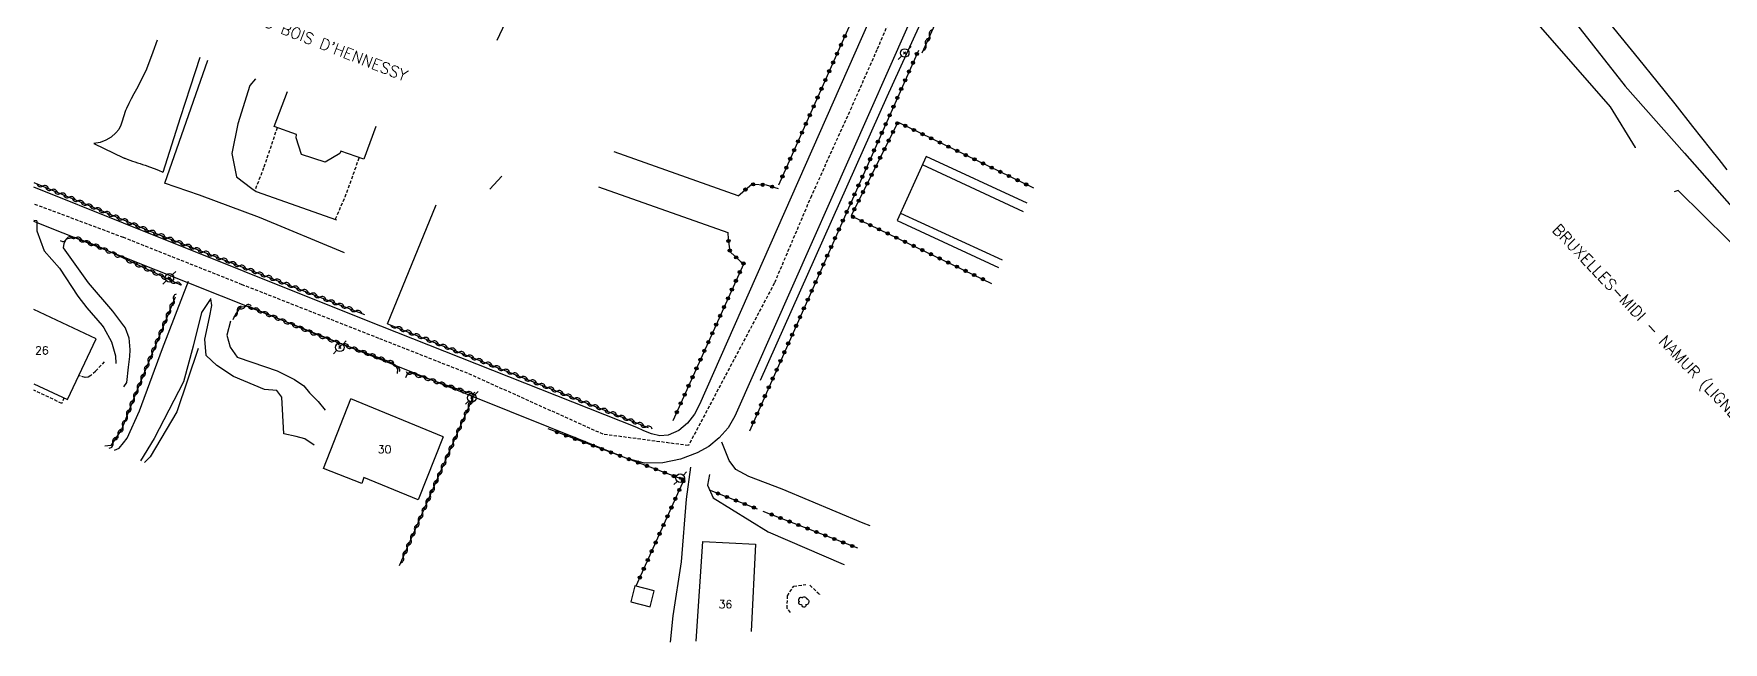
# Model space of a CAD drawing. Header units: millimetres. Extents: x 159000 to 160001, y 158000 to 159001.
# Drawn here: x 159000 to 159263.9, y 158276 to 158371.1 of the extents above; entities that cross this region are included whole.
import ezdxf
from ezdxf.enums import TextEntityAlignment as Align

# ---------------------------------------------------------------- set-up
doc = ezdxf.new("R2010")
doc.units = ezdxf.units.MM
doc.linetypes.add('DASHED', pattern=[0.75, 0.5, -0.25])
doc.layers.get('0').update_dxf_attribs({"linetype": 'CONTINUOUS'})
for name, color, linetype in [('W0001', 6, 'DASHED'), ('W0008', 7, 'CONTINUOUS'), ('W0017', 7, 'CONTINUOUS'), ('W0101', 7, 'CONTINUOUS'), ('W0104', 1, 'CONTINUOUS'), ('W0112', 1, 'DASHED'), ('W0211', 2, 'CONTINUOUS'), ('W0214', 2, 'CONTINUOUS'), ('W0300', 7, 'CONTINUOUS'), ('W0310', 3, 'CONTINUOUS'), ('W0323', 7, 'CONTINUOUS'), ('W0333', 7, 'CONTINUOUS'), ('W0473', 7, 'CONTINUOUS'), ('W0989', 7, 'CONTINUOUS'), ('W0991', 7, 'CONTINUOUS')]:
    doc.layers.add(name, color=color, linetype=linetype)
doc.styles.get("Standard").update_dxf_attribs({"font": 'romans.shx', "width": 0.85})

# ---------------------------------------------------------------- blocks, each defined once
blk = doc.blocks.new('T473')
for p, q in [((-0.166667, 0.166667), (0.166667, -0.166667)), ((-0.166667, -0.166667), (0.166667, 0.166667)), ((0.500001, 0.500001), (1.000002, 1.000002)), ((-1.000002, -1.000002), (-0.500001, -0.500001))]:
    blk.add_line(p, q)
blk.add_ellipse((0, 0), major_axis=(0.471405, 0.471405), ratio=1, start_param=5.4977871438, end_param=11.780972451)
blk = doc.blocks.new('T300')
for p, q in [((-0.8, 0.51), (-0.86, 0.34)), ((-0.86, 0.34), (-0.86, 0.17)), ((-0.86, 0.17), (-0.74, 0.06)), ((-0.69, 0.63), (-0.8, 0.51)), ((-0.8, -0.06), (-0.74, 0.06)), ((-0.74, 0.06), (-0.69, 0.11)), ((-0.57, 0.69), (-0.69, 0.63)), ((-0.46, 0.69), (-0.57, 0.69)), ((-0.29, 0.63), (-0.46, 0.69)), ((-0.29, 0.63), (-0.17, 0.74)), ((-0.23, 0.57), (-0.29, 0.63)), ((-0.17, 0.74), (-0.06, 0.8)), ((-0.06, 0.8), (0.06, 0.8)), ((0.06, 0.8), (0.23, 0.74)), ((0.23, 0.74), (0.34, 0.63)), ((0.34, 0.63), (0.4, 0.51)), ((0.46, 0.46), (0.34, 0.46)), ((0.4, 0.51), (0.4, 0.46)), ((0.57, 0.4), (0.46, 0.46)), ((0.57, 0.4), (0.69, 0.29)), ((0.69, 0.29), (0.74, 0.17)), ((0.74, 0.06), (0.69, -0.17)), ((0.74, 0.17), (0.74, 0.06)), ((-0.8, -0.17), (-0.8, -0.06)), ((-0.8, -0.23), (-0.8, -0.17)), ((-0.74, -0.34), (-0.8, -0.23)), ((-0.69, -0.4), (-0.74, -0.34)), ((-0.51, -0.46), (-0.69, -0.4)), ((-0.4, -0.46), (-0.51, -0.46)), ((-0.4, -0.46), (-0.34, -0.46)), ((-0.34, -0.46), (-0.34, -0.4)), ((-0.34, -0.51), (-0.34, -0.46)), ((-0.29, -0.63), (-0.34, -0.51)), ((-0.17, -0.74), (-0.29, -0.63)), ((-0.06, -0.8), (-0.17, -0.74)), ((0.06, -0.8), (-0.06, -0.8)), ((0.17, -0.74), (0.06, -0.8)), ((0.23, -0.69), (0.17, -0.74)), ((0.29, -0.46), (0.23, -0.46)), ((0.29, -0.63), (0.23, -0.69)), ((0.46, -0.4), (0.29, -0.46)), ((0.34, -0.51), (0.29, -0.63)), ((0.34, -0.51), (0.34, -0.46)), ((0.57, -0.34), (0.46, -0.4)), ((0.63, -0.29), (0.57, -0.34)), ((0.69, -0.17), (0.63, -0.29))]:
    blk.add_line(p, q)
blk = doc.blocks.new('t323o')
at = {"color": 0, "linetype": 'Continuous'}
for radius in [0.25, 0.15]:
    blk.add_circle((0, 0), radius, dxfattribs=at)
blk = doc.blocks.new('t310o')
at = {"color": 0, "linetype": 'Continuous'}
for centre, start, end in [((-0.5, 0.38), 216.8699, 323.1304), ((0.5, -0.37), 36.8699, 143.1303)]:
    blk.add_arc(centre, 0.625, start, end, dxfattribs=at)

msp = doc.modelspace()

# ---------------------------------------------------------------- linework, layer by layer
at = {"layer": 'W0001'}
for points in [[(159151.84, 158414.18), (159146.92, 158402.68), (159138.09, 158383.67), (159131.7, 158368.61), (159127.71, 158359.61), (159121.46, 158345.79), (159115.67, 158332.12), (159102.25, 158306.76), (159088.95, 158308.52), (159067.77, 158318.05), (159053.9, 158323.51), (159032.56, 158331.9), (159014.04, 158339.26), (159014, 158339.28)], [(159014, 158339.28), (159000, 158344.51)]]:
    msp.add_lwpolyline(points, dxfattribs=at)
at = {"layer": 'W0008'}
for points in [[(159149.15, 158415.38), (159104.01, 158313.17), (159103.2, 158311.65), (159102.13, 158310.26), (159100.75, 158309.12), (159099.09, 158308.39), (159097.77, 158308.28), (159096.48, 158308.58), (159095.31, 158309.08), (159094.21, 158309.56), (159051.73, 158326.42), (159014, 158341.53)], [(159154.53, 158412.98), (159109.49, 158311.37), (159108.44, 158309.54), (159107.07, 158307.95), (159105.43, 158306.63), (159103.61, 158305.62), (159101.02, 158304.63), (159098.28, 158304.04), (159095.42, 158304.02), (159092.62, 158304.73), (159049.99, 158321.87), (159014, 158336.19)], [(159014, 158341.53), (159000, 158347.13)], [(159014, 158336.19), (159000, 158341.76)]]:
    msp.add_lwpolyline(points, dxfattribs=at)
at = {"layer": 'W0017'}
for points in [[(159250.2, 158353.3), (159250.2, 158353.36), (159246.28, 158359.7), (159230.3, 158378.02), (159212.33, 158400.43), (159196.63, 158421.2), (159188.13, 158432.46)], [(159190.54, 158434.06), (159195.02, 158428.94), (159202.88, 158419.64), (159216.89, 158402.22), (159228.24, 158388.94), (159248.56, 158362.95), (159257.86, 158352.46), (159269.51, 158339.23), (159275.85, 158331.12), (159273.33, 158326.87)], [(159072.37, 158370.12), (159077.58, 158381.21), (159082.62, 158392.28), (159083.39, 158397.61)], [(159020.47, 158347.76), (159027.19, 158367)], [(159034.64, 158364.06), (159034.63, 158364.06), (159033.74, 158363.03), (159031.88, 158357.04), (159030.91, 158352.43), (159031.64, 158348.77), (159034.07, 158346.92), (159034.73, 158346.45), (159047.26, 158342.04)], [(159110.01, 158345.8), (159090.65, 158352.68)], [(159071.23, 158346.81), (159073.11, 158348.86)], [(159048.54, 158336.86), (159035.27, 158342.42), (159025.88, 158345.87), (159020.42, 158347.78)], [(159088.2, 158347.2), (159108.42, 158340.08)], [(159269.89, 158330.8), (159269.05, 158334.82), (159264.69, 158338.91), (159256.84, 158346.62), (159256.25, 158346.39)], [(159055.27, 158325.8), (159062.83, 158344.38)], [(159000.46, 158341.9), (159000, 158341.91)], [(159000.46, 158341.9), (159000.46, 158340.32), (159001.64, 158337.19), (159004.01, 158334.48), (159006.87, 158330.09), (159008.31, 158328.29), (159010.67, 158325.53), (159010.95, 158325.15), (159012.14, 158322.95), (159012.74, 158320.77), (159012.84, 158319.56)], [(159004.59, 158337.64), (159008.48, 158332.18), (159012.29, 158327.77), (159014, 158325.49)], [(159014, 158307.19), (159014.56, 158307.91), (159016.52, 158312.2), (159020.12, 158321.92), (159024.17, 158332.43)], [(159027.68, 158329.72), (159026.18, 158327.54), (159024.89, 158322.29), (159023.38, 158316.74), (159018.81, 158307.84), (159016.68, 158304.37)], [(159043.79, 158306.83), (159042.34, 158307.79), (159040.96, 158308.16), (159039.07, 158308.59), (159038.73, 158314.33), (159037.97, 158315.36), (159036.03, 158315.54), (159031.22, 158317.54), (159028.59, 158319.28), (159026.9, 158320.85), (159026.72, 158323.39), (159027.46, 158326.76), (159027.79, 158328.67), (159027.64, 158329.71)], [(159014, 158325.49), (159014.26, 158325.15), (159014.83, 158323.62), (159015.01, 158321.74), (159014.93, 158320.66), (159014.75, 158319.02), (159014.49, 158316.6), (159014.01, 158315.92)], [(159030.72, 158326.21), (159030.15, 158324.03), (159030.65, 158322.14), (159031.79, 158320.6), (159034.08, 158319.8), (159038.03, 158318.46), (159040.7, 158317.08), (159042.18, 158316.11), (159043.08, 158314.99), (159044.42, 158313.67), (159045.52, 158312.31)], [(159012.61, 158306.02), (159013.34, 158306.35), (159014, 158307.19)], [(159130.66, 158294.2), (159129.57, 158294.61), (159116.89, 158299.94), (159111.69, 158301.92), (159109.67, 158303.01), (159108.64, 158304.4), (159107.48, 158307.28)], [(159102.56, 158303.39), (159101.89, 158298.36), (159101.11, 158288.61), (159099.83, 158280.13), (159099.42, 158276.02)], [(159105.56, 158302.23), (159105.21, 158300.55), (159106.13, 158298.59), (159114.72, 158293.3), (159126.45, 158288.23), (159126.56, 158288.19)]]:
    msp.add_lwpolyline(points, dxfattribs=at)
at = {"layer": 'W0101'}
for points in [[(159053.45, 158356.62), (159051.53, 158351.51), (159047.96, 158352.79), (159047.8, 158352.41), (159045.49, 158351.04), (159041.83, 158352.26), (159040.97, 158354.85), (159041.05, 158355.37), (159037.53, 158356.6), (159039.65, 158362.08)], [(159009.74, 158323.42), (159000, 158328.04)], [(159000, 158316.43), (159005.25, 158313.94), (159009.74, 158323.42)], [(159063.92, 158308.1), (159060.02, 158298.26), (159051.55, 158301.78), (159051.26, 158300.85), (159045.26, 158303.15), (159049.51, 158314.08)], [(159063.92, 158308.1), (159049.51, 158314.08)], [(159103.44, 158276.19), (159104.52, 158291.78), (159112.72, 158291.33)], [(159112.72, 158291.33), (159112.03, 158277.69)]]:
    msp.add_lwpolyline(points, dxfattribs=at)
at = {"layer": 'W0104'}
msp.add_lwpolyline([(159096.9, 158284.05), (159093.89, 158284.82), (159093.25, 158282.31), (159096.26, 158281.55)], close=True, dxfattribs=at)
at = {"layer": 'W0112'}
for points in [[(159038.02, 158356.43), (159035.9, 158350.14), (159034.55, 158346.7)], [(159047.13, 158342.17), (159048.64, 158345.62), (159050.85, 158351.75)], [(159011.01, 158319.86), (159009.62, 158318.36), (159008.89, 158317.69), (159008.51, 158317.46), (159008, 158317.38), (159007.03, 158317.7)], [(159004.69, 158314.2), (159004.38, 158313.35), (159000, 158315.43)], [(159118.21, 158280.68), (159117.7, 158281.31), (159117.71, 158283.25), (159118.71, 158284.78), (159120.57, 158285.05)], [(159121.22, 158284.93), (159122.74, 158283.51), (159122.75, 158283.49)]]:
    msp.add_lwpolyline(points, dxfattribs=at)
at = {"layer": 'W0211'}
for points in [[(159245.14, 158373.97), (159247.92, 158370.58), (159250.68, 158367.19), (159253.51, 158363.68), (159256.32, 158360.15), (159259.12, 158356.62), (159261.92, 158353.08), (159263.2, 158351.47), (159264.47, 158349.85)], [(159020.2, 158349.51), (159020.87, 158351.64), (159021.54, 158353.76), (159022.22, 158355.89), (159022.91, 158358.01), (159024.48, 158362.84), (159026, 158367.48)], [(159009.4, 158353.95), (159014, 158351.74)], [(159014, 158351.74), (159014.06, 158351.72), (159014.11, 158351.7), (159014.17, 158351.68), (159014.22, 158351.65), (159014.61, 158351.5), (159015.01, 158351.36), (159015.4, 158351.23), (159015.8, 158351.1), (159016.2, 158350.97), (159016.6, 158350.84), (159016.99, 158350.71), (159017.39, 158350.57), (159018.08, 158350.31), (159018.78, 158350.05), (159019.47, 158349.78), (159020.16, 158349.5)]]:
    msp.add_lwpolyline(points, dxfattribs=at)
at = {"layer": 'W0214'}
for points in [[(159019.27, 158370.14), (159018.62, 158368.24), (159017.58, 158365.57), (159017.22, 158364.78), (159016.85, 158364), (159016.45, 158363.24), (159016.04, 158362.48), (159015.63, 158361.73), (159015.23, 158360.97), (159014.83, 158360.2), (159014.46, 158359.43), (159014.32, 158359.11), (159014.2, 158358.79), (159014.1, 158358.46), (159014, 158358.13)], [(159014, 158358.13), (159013.81, 158357.47), (159013.58, 158356.81), (159013.26, 158356.18), (159012.83, 158355.62), (159012.1, 158354.98), (159011.27, 158354.48), (159010.36, 158354.13), (159009.4, 158353.95)]]:
    msp.add_lwpolyline(points, dxfattribs=at)
at = {"layer": 'W0300'}
for points in [[(159156.82, 158412.97), (159133.23, 158361.25), (159113.47, 158316.91)], [(159025.66, 158321.91), (159022.35, 158312.03), (159018.18, 158304.98), (159017.27, 158304.13)]]:
    msp.add_lwpolyline(points, dxfattribs=at)
at = {"layer": 'W0310'}
for points in [[(159161.93, 158410.69), (159159.59, 158406.66), (159156.58, 158406.98), (159150.39, 158393.75), (159144.28, 158380.41), (159138.7, 158368.07)], [(159000, 158347.88), (159014, 158342.02)], [(159014, 158342.02), (159018.02, 158340.34), (159051.64, 158327.26)], [(159014, 158336.03), (159010.11, 158337.85), (159006.41, 158339.28), (159005.07, 158339.02), (159004.71, 158338.32), (159004.59, 158337.64)], [(159022.99, 158331.83), (159014, 158336.03)], [(159022.06, 158329.97), (159015.73, 158314.44), (159014, 158310.05)], [(159056.82, 158318.01), (159056.87, 158318.71), (159056.49, 158319.3), (159055.45, 158319.89), (159044.65, 158323.9), (159033.5, 158328.55), (159032.23, 158328.33), (159031.51, 158327.31), (159031.09, 158326.4)], [(159055.27, 158325.8), (159095.96, 158309.59)], [(159068.78, 158314.7), (159058.69, 158318.16), (159058.27, 158317.81), (159058.08, 158317.33)], [(159057.12, 158287.99), (159068.78, 158314.7)], [(159014, 158310.05), (159013.69, 158309.26), (159012.06, 158306.78), (159011.08, 158306.64)]]:
    msp.add_lwpolyline(points, dxfattribs=at)
at = {"layer": 'W0323'}
for points in [[(159135.98, 158391.63), (159116.33, 158347.45)], [(159138.18, 158368.5), (159111.77, 158309.01)], [(159156.23, 158346.99), (159134.97, 158357.3), (159127.66, 158342.65), (159149.6, 158332.11)], [(159110.01, 158345.8), (159112.14, 158347.59), (159114.39, 158347.51), (159116.29, 158346.94)], [(159108.42, 158340.08), (159108.46, 158339.01), (159108.73, 158337.11), (159110.4, 158335.51), (159110.89, 158335.21), (159099.82, 158310.61)], [(159101.55, 158301.41), (159080.33, 158309.38)], [(159101.55, 158301.41), (159094.05, 158284.77)], [(159105.49, 158299.82), (159112.98, 158296.86)], [(159113.86, 158296.51), (159128.64, 158290.76)]]:
    msp.add_lwpolyline(points, dxfattribs=at)
at = {"layer": 'W0333'}
for points in [[(159155.18, 158344.62), (159139.41, 158351.93), (159134.87, 158341.94), (159150.7, 158334.57)], [(159154.59, 158343.3), (159138.81, 158350.61)], [(159135.4, 158343.09), (159151.24, 158335.78)]]:
    msp.add_lwpolyline(points, dxfattribs=at)

# ---------------------------------------------------------------- block references
at = {"layer": 'W0300'}
msp.add_blockref('T300', (159120.32, 158282.32), dxfattribs=at)
at = {"layer": 'W0310'}
for p, rotation in [((159139.93, 158370.81), 245.6624894605823), ((159139.31, 158369.44), 245.6624894605823), ((159001.38, 158347.3), 337.2947209643174), ((159002.77, 158346.72), 337.2947209643174), ((159004.15, 158346.14), 337.2947209643174), ((159005.54, 158345.57), 337.2947209643174), ((159006.92, 158344.99), 337.2947209643174), ((159008.3, 158344.41), 337.2947209643174), ((159009.69, 158343.83), 337.2947209643174), ((159011.07, 158343.25), 337.2947209643174), ((159012.45, 158342.67), 337.2947209643174), ((159013.84, 158342.09), 337.2947209643174), ((159015.38, 158341.44), 337.294720964131), ((159016.77, 158340.87), 337.294720964131), ((159018.15, 158340.29), 338.7433268565205), ((159019.55, 158339.75), 338.7433268565205), ((159005.09, 158339.02), 190.9886510968202), ((159006.56, 158339.22), 158.8287489559194), ((159007.96, 158338.68), 158.8287489559194), ((159009.35, 158338.14), 158.8287489559194), ((159010.73, 158337.55), 154.9599757982914), ((159012.09, 158336.92), 154.9599757982914), ((159020.95, 158339.2), 338.7433268565205), ((159022.35, 158338.66), 338.7433268565205), ((159023.74, 158338.11), 338.7433268565205), ((159025.14, 158337.57), 338.7433268565205), ((159026.54, 158337.03), 338.7433268565205), ((159013.45, 158336.29), 154.9599757982914), ((159015.36, 158335.39), 154.9599757981335), ((159016.72, 158334.76), 154.9599757981335), ((159027.94, 158336.48), 338.7433268565205), ((159029.34, 158335.94), 338.7433268565205), ((159030.73, 158335.4), 338.7433268565205), ((159032.13, 158334.85), 338.7433268565205), ((159033.53, 158334.31), 338.7433268565205), ((159018.08, 158334.12), 154.9599757981335), ((159019.44, 158333.49), 154.9599757981335), ((159020.8, 158332.85), 154.9599757981335), ((159022.15, 158332.22), 154.9599757981335), ((159034.93, 158333.76), 338.7433268565205), ((159036.33, 158333.22), 338.7433268565205), ((159037.72, 158332.68), 338.7433268565205), ((159039.12, 158332.13), 338.7433268565205), ((159040.52, 158331.59), 338.7433268565205), ((159021.87, 158329.52), 247.8528700182357), ((159041.92, 158331.05), 338.7433268565205), ((159043.32, 158330.5), 338.7433268565205), ((159044.71, 158329.96), 338.7433268565205), ((159046.11, 158329.41), 338.7433268565205), ((159020.74, 158326.74), 247.8528700182357), ((159021.31, 158328.13), 247.8528700182357), ((159031.8, 158327.72), 234.7604023548929), ((159032.97, 158328.46), 189.5061430641597), ((159034.39, 158328.18), 157.3421782641868), ((159035.77, 158327.6), 157.3421782641868), ((159037.15, 158327.02), 157.3421782641868), ((159038.54, 158326.45), 157.3421782641868), ((159047.51, 158328.87), 338.7433268565205), ((159048.91, 158328.33), 338.7433268565205), ((159050.31, 158327.78), 338.7433268565205), ((159019.61, 158323.96), 247.8528700182357), ((159020.18, 158325.35), 247.8528700182357), ((159039.92, 158325.87), 157.3421782641868), ((159041.31, 158325.29), 157.3421782641868), ((159042.69, 158324.71), 157.3421782641868), ((159044.08, 158324.13), 157.3421782641868), ((159056.67, 158325.24), 338.2790084884053), ((159058.06, 158324.69), 338.2790084884053), ((159059.45, 158324.13), 338.2790084884053), ((159018.48, 158321.18), 247.8528700182357), ((159019.04, 158322.57), 247.8528700182357), ((159045.47, 158323.59), 159.6633907921885), ((159046.88, 158323.07), 159.6633907921885), ((159048.29, 158322.55), 159.6633907921885), ((159049.69, 158322.03), 159.6633907921885), ((159051.1, 158321.5), 159.6633907921885), ((159060.85, 158323.58), 338.2790084884053), ((159062.24, 158323.02), 338.2790084884053), ((159063.63, 158322.47), 338.2790084884053), ((159065.03, 158321.91), 338.2790084884053), ((159066.42, 158321.36), 338.2790084884053), ((159017.35, 158318.4), 247.8528700182357), ((159017.91, 158319.79), 247.8528700182357), ((159052.51, 158320.98), 159.6633907921885), ((159053.91, 158320.46), 159.6633907921885), ((159055.32, 158319.94), 159.6633907921885), ((159056.58, 158319.16), 123.2813055245727), ((159067.81, 158320.8), 338.2790084884053), ((159069.21, 158320.25), 338.2790084884053), ((159070.6, 158319.69), 338.2790084884053), ((159071.99, 158319.14), 338.2790084884053), ((159073.39, 158318.58), 338.2790084884053), ((159016.22, 158315.62), 247.8528700182357), ((159016.78, 158317.01), 247.8528700182357), ((159059.1, 158318.02), 161.0608463932503), ((159060.52, 158317.53), 161.0608463932503), ((159061.94, 158317.05), 161.0608463932503), ((159063.36, 158316.56), 161.0608463932503), ((159064.78, 158316.07), 161.0608463932503), ((159074.78, 158318.03), 338.2790084884053), ((159076.18, 158317.47), 338.2790084884053), ((159077.57, 158316.92), 338.2790084884053), ((159078.96, 158316.36), 338.2790084884053), ((159080.36, 158315.81), 338.2790084884053), ((159015.1, 158312.84), 248.4449280025667), ((159015.65, 158314.23), 248.4449280025667), ((159066.2, 158315.59), 161.0608463932503), ((159067.62, 158315.1), 161.0608463932503), ((159067.92, 158312.73), 66.40395314373716), ((159068.52, 158314.11), 66.40395314373716), ((159081.75, 158315.25), 338.2790084884053), ((159083.14, 158314.7), 338.2790084884053), ((159084.54, 158314.14), 338.2790084884053), ((159085.93, 158313.59), 338.2790084884053), ((159014.55, 158311.44), 248.4449280025667), ((159067.32, 158311.36), 66.40395314373716), ((159087.32, 158313.03), 338.2790084884053), ((159088.72, 158312.48), 338.2790084884053), ((159090.11, 158311.92), 338.2790084884053), ((159091.5, 158311.37), 338.2790084884053), ((159092.9, 158310.81), 338.2790084884053), ((159013.16, 158308.46), 236.7286517881956), ((159013.89, 158309.76), 248.4449280027247), ((159066.12, 158308.61), 66.40395314373716), ((159066.72, 158309.98), 66.40395314373716), ((159094.29, 158310.26), 338.2790084884053), ((159095.68, 158309.7), 338.2790084884053), ((159012.34, 158307.2), 236.7286517881956), ((159064.92, 158305.86), 66.40395314373716), ((159065.52, 158307.23), 66.40395314373716), ((159063.72, 158303.11), 66.40395314373716), ((159064.32, 158304.48), 66.40395314373716), ((159062.52, 158300.36), 66.40395314373716), ((159063.12, 158301.73), 66.40395314373716), ((159061.32, 158297.61), 66.40395314373716), ((159061.92, 158298.98), 66.40395314373716), ((159060.12, 158294.86), 66.40395314373716), ((159060.72, 158296.24), 66.40395314373716), ((159058.92, 158292.11), 66.40395314373716), ((159059.52, 158293.49), 66.40395314373716), ((159057.72, 158289.36), 66.40395314373716), ((159058.32, 158290.74), 66.40395314373716)]:
    msp.add_blockref('t310o', p, dxfattribs=dict(at, rotation=rotation))
at = {"layer": 'W0323'}
for p, rotation in [((159126.08, 158369.38), 246.0345032971616), ((159126.69, 158370.75), 246.0345032971616), ((159124.86, 158366.63), 246.0345032971616), ((159125.47, 158368.01), 246.0345032971616), ((159137.33, 158366.59), 246.063161955148), ((159137.94, 158367.96), 246.063161955148), ((159123.65, 158363.89), 246.0345032971616), ((159124.25, 158365.26), 246.0345032971616), ((159136.11, 158363.85), 246.063161955148), ((159136.72, 158365.22), 246.063161955148), ((159122.43, 158361.15), 246.0345032971616), ((159123.04, 158362.52), 246.0345032971616), ((159134.89, 158361.11), 246.063161955148), ((159135.5, 158362.48), 246.063161955148), ((159121.21, 158358.41), 246.0345032971616), ((159121.82, 158359.78), 246.0345032971616), ((159133.68, 158358.36), 246.063161955148), ((159134.28, 158359.73), 246.063161955148), ((159119.99, 158355.67), 246.0345032971616), ((159120.6, 158357.04), 246.0345032971616), ((159132.46, 158355.62), 246.063161955148), ((159133.07, 158356.99), 246.063161955148), ((159134.21, 158355.77), 243.4772115747085), ((159134.88, 158357.11), 243.4772115747085), ((159136.13, 158356.74), 154.1267734554948), ((159137.48, 158356.08), 154.1267734554948), ((159119.38, 158354.3), 246.0345032971616), ((159131.85, 158354.25), 246.063161955148), ((159132.87, 158353.08), 243.4772115747085), ((159133.54, 158354.43), 243.4772115747085), ((159138.83, 158355.43), 154.1267734554948), ((159140.18, 158354.77), 154.1267734554948), ((159141.53, 158354.12), 154.1267734554948), ((159142.88, 158353.47), 154.1267734554948), ((159118.16, 158351.56), 246.0345032971616), ((159118.77, 158352.93), 246.0345032971616), ((159130.63, 158351.51), 246.063161955148), ((159131.24, 158352.88), 246.063161955148), ((159131.53, 158350.4), 243.4772115747085), ((159132.2, 158351.74), 243.4772115747085), ((159144.23, 158352.81), 154.1267734554948), ((159145.58, 158352.16), 154.1267734554948), ((159146.93, 158351.5), 154.1267734554948), ((159148.28, 158350.85), 154.1267734554948), ((159116.94, 158348.82), 246.0345032971616), ((159117.55, 158350.19), 246.0345032971616), ((159129.42, 158348.77), 246.063161955148), ((159130.02, 158350.14), 246.063161955148), ((159130.19, 158347.71), 243.4772115747085), ((159130.86, 158349.06), 243.4772115747085), ((159149.63, 158350.19), 154.1267734554948), ((159150.98, 158349.54), 154.1267734554948), ((159152.32, 158348.88), 154.1267734554948), ((159153.67, 158348.23), 154.1267734554948), ((159111.16, 158346.77), 39.83459497087381), ((159112.36, 158347.58), 357.9591431296471), ((159113.86, 158347.52), 357.9591431296471), ((159115.32, 158347.23), 343.3837890586984), ((159128.2, 158346.02), 246.063161955148), ((159128.81, 158347.4), 246.063161955148), ((159128.85, 158345.03), 243.4772115747085), ((159129.52, 158346.37), 243.4772115747085), ((159155.02, 158347.57), 154.1267734554948), ((159126.98, 158343.28), 246.063161955148), ((159127.59, 158344.65), 246.063161955148), ((159127.97, 158342.5), 334.3426670634509), ((159128.18, 158343.69), 243.4772115747085), ((159125.76, 158340.54), 246.063161955148), ((159126.37, 158341.91), 246.063161955148), ((159129.32, 158341.85), 334.3426670634509), ((159130.67, 158341.21), 334.3426670634509), ((159132.03, 158340.56), 334.3426670634509), ((159133.38, 158339.91), 334.3426670634509), ((159108.5, 158338.74), 278.1850359702635), ((159108.71, 158337.25), 278.1850359702635), ((159124.55, 158337.8), 246.063161955148), ((159125.16, 158339.17), 246.063161955148), ((159134.73, 158339.26), 334.3426670634509), ((159136.08, 158338.61), 334.3426670634509), ((159137.43, 158337.96), 334.3426670634509), ((159138.79, 158337.31), 334.3426670634509), ((159109.71, 158336.17), 316.1876691959878), ((159110.86, 158335.22), 328.2935300155245), ((159123.33, 158335.06), 246.063161955148), ((159123.94, 158336.43), 246.063161955148), ((159140.14, 158336.66), 334.3426670634509), ((159141.49, 158336.01), 334.3426670634509), ((159142.84, 158335.36), 334.3426670634509), ((159144.2, 158334.71), 334.3426670634509), ((159109.67, 158332.5), 245.7739015189219), ((159110.28, 158333.87), 245.7739015189219), ((159122.11, 158332.31), 246.063161955148), ((159122.72, 158333.69), 246.063161955148), ((159145.55, 158334.06), 334.3426670634509), ((159146.9, 158333.41), 334.3426670634509), ((159148.25, 158332.76), 334.3426670634509), ((159108.44, 158329.76), 245.7739015189219), ((159109.05, 158331.13), 245.7739015189219), ((159120.9, 158329.57), 246.063161955148), ((159121.5, 158330.94), 246.063161955148), ((159107.21, 158327.03), 245.7739015189219), ((159107.82, 158328.4), 245.7739015189219), ((159119.68, 158326.83), 246.063161955148), ((159120.29, 158328.2), 246.063161955148), ((159105.98, 158324.29), 245.7739015189219), ((159106.59, 158325.66), 245.7739015189219), ((159118.46, 158324.09), 246.063161955148), ((159119.07, 158325.46), 246.063161955148), ((159104.75, 158321.56), 245.7739015189219), ((159105.36, 158322.92), 245.7739015189219), ((159117.24, 158321.35), 246.063161955148), ((159117.85, 158322.72), 246.063161955148), ((159103.51, 158318.82), 245.7739015189219), ((159104.13, 158320.19), 245.7739015189219), ((159116.64, 158319.98), 246.063161955148), ((159102.28, 158316.08), 245.7739015189219), ((159102.9, 158317.45), 245.7739015189219), ((159115.42, 158317.23), 246.063161955148), ((159116.03, 158318.6), 246.063161955148), ((159101.05, 158313.35), 245.7739015189219), ((159101.67, 158314.72), 245.7739015189219), ((159114.2, 158314.49), 246.063161955148), ((159114.81, 158315.86), 246.063161955148), ((159100.44, 158311.98), 245.7739015189219), ((159112.98, 158311.75), 246.063161955148), ((159113.59, 158313.12), 246.063161955148), ((159081.73, 158308.85), 159.4182243400117), ((159083.13, 158308.32), 159.4182243400117), ((159112.38, 158310.38), 246.063161955148), ((159084.54, 158307.8), 159.4182243400117), ((159085.94, 158307.27), 159.4182243400117), ((159087.35, 158306.74), 159.4182243400117), ((159088.75, 158306.21), 159.4182243400117), ((159090.16, 158305.69), 159.4182243400117), ((159091.56, 158305.16), 159.4182243400117), ((159092.96, 158304.63), 159.4182243400117), ((159094.37, 158304.1), 159.4182243400117), ((159095.77, 158303.58), 159.4182243400117), ((159097.18, 158303.05), 159.4182243400117), ((159098.58, 158302.52), 159.4182243400117), ((159099.99, 158301.99), 159.4182243400117), ((159101.39, 158301.47), 159.4182243400117), ((159101.45, 158301.17), 245.7235952498958), ((159100.22, 158298.44), 245.7235952498958), ((159100.83, 158299.81), 245.7235952498958), ((159106.88, 158299.27), 338.4590240815579), ((159108.28, 158298.72), 338.4590240815579), ((159109.67, 158298.17), 338.4590240815579), ((159111.07, 158297.62), 338.4590240815579), ((159098.98, 158295.7), 245.7235952498958), ((159099.6, 158297.07), 245.7235952498958), ((159112.47, 158297.07), 338.4590240815579), ((159115.26, 158295.97), 338.7378659051279), ((159116.65, 158295.43), 338.7378659051279), ((159097.75, 158292.97), 245.7235952498958), ((159098.36, 158294.34), 245.7235952498958), ((159118.05, 158294.88), 338.7378659051279), ((159119.45, 158294.34), 338.7378659051279), ((159120.85, 158293.79), 338.7378659051279), ((159122.25, 158293.25), 338.7378659051279), ((159123.64, 158292.71), 338.7378659051279), ((159096.51, 158290.24), 245.7235952498958), ((159097.13, 158291.6), 245.7235952498958), ((159125.04, 158292.16), 338.7378659051279), ((159126.44, 158291.62), 338.7378659051279), ((159127.84, 158291.07), 338.7378659051279), ((159095.28, 158287.5), 245.7235952498958), ((159095.9, 158288.87), 245.7235952498958), ((159094.66, 158286.13), 245.7235952498958)]:
    msp.add_blockref('t323o', p, dxfattribs=dict(at, rotation=rotation))
at = {"layer": 'W0473'}
for p in [(159136.04, 158368.11), (159021.18, 158332.98), (159047.81, 158322.11), (159068.41, 158314.21), (159100.98, 158301.65)]:
    msp.add_blockref('T473', p, dxfattribs=at)

# ---------------------------------------------------------------- texts
at = {"layer": 'W0989'}
for s, rotation, p in [("AVENUE DU BOIS D'HENNESSY", 338.7237, (159024.9, 158376.52)), ('BRUXELLES-MIDI - NAMUR (LIGNE 161)', 313.7075, (159237.07, 158340.35))]:
    msp.add_text(s, height=1.75, rotation=rotation, dxfattribs=at).set_placement(p)
at = {"layer": 'W0991'}
for s, p in [('26', (159001.26, 158321.64)), ('30', (159054.79, 158306.17)), ('36', (159108.04, 158281.96))]:
    msp.add_text(s, height=1.25, dxfattribs=at).set_placement(p, align=Align.MIDDLE_CENTER)

doc.saveas('drawing.dxf')
